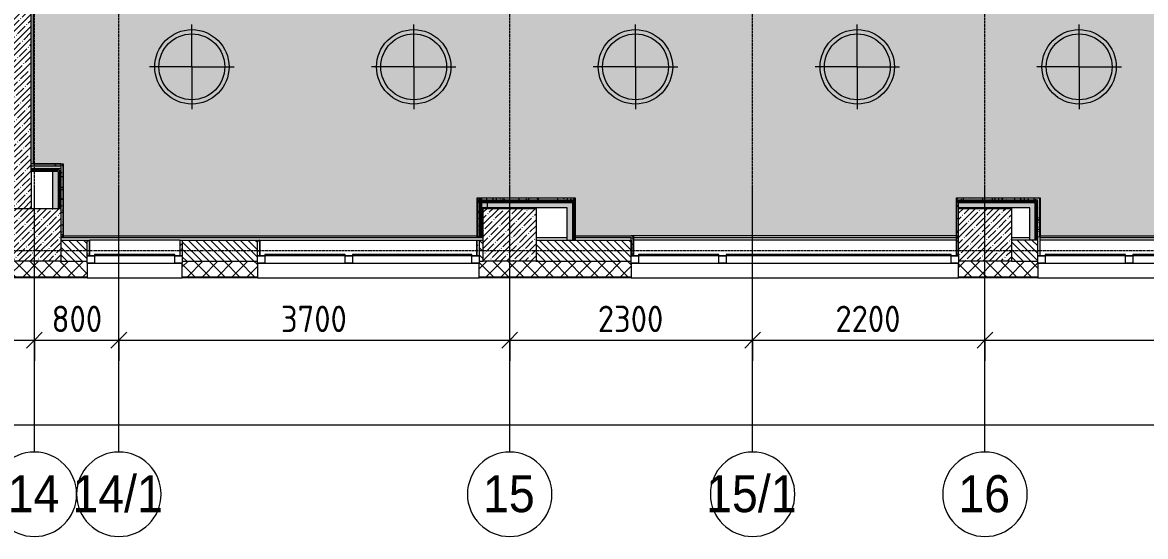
# Model space of a CAD drawing. Header units: millimetres. Extents: x 35928 to 232966, y -8553 to 29000.
# Drawn here: x 47547 to 58180, y -2706 to 2160 of the extents above; entities that cross this region are included whole.
import ezdxf

# ---------------------------------------------------------------- set-up
doc = ezdxf.new("R2010")
doc.units = ezdxf.units.MM
doc.linetypes.add('Осевая', pattern=[31.75, 6.35, -4.7625, 15.875, -4.7625])
for name, color, linetype, lineweight in [('A-ANNO-DIMS', 7, 'Continuous', 9), ('A-ANNO-DIMS-100', 7, 'Continuous', 9), ('A-ANNO-NOTE', 7, 'Continuous', 9), ('A-GLAZ', 7, 'Continuous', 9), ('A-GLAZ-1', 7, 'Continuous', 13), ('A-WALL', 7, 'Continuous', 9), ('I-WALL', 7, 'Continuous', 9), ('S-COLS', 7, 'Continuous', 9), ('Оси', 7, 'Continuous', 9), ('Оси-1', 7, 'Continuous', 20), ('Оси-2', 7, 'Осевая', 9)]:
    doc.layers.add(name, color=color, linetype=linetype, lineweight=lineweight)
for name, color, linetype, lineweight, true_color in [('A-CLNG-1', 7, 'Continuous', 9, 0xeaeaea), ('A-WALL-1', 7, 'Continuous', 9, 0x3c3c3c), ('A-WALL-2', 7, 'Continuous', 9, 0x535353), ('A-WALL-FNSH-1', 7, 'Continuous', 9, 0x3c3c3c), ('I-WALL-1', 7, 'Continuous', 9, 0x535353), ('S-COLS-1', 9, 'Continuous', 9, 0x808080), ('S-COLS-2', 7, 'Continuous', 9, 0x3c3c3c)]:
    doc.layers.add(name, color=color, linetype=linetype, lineweight=lineweight, true_color=true_color)
doc.layers.add('A-CLNG-PATT-1', color=7, linetype='Continuous', lineweight=9, transparency=1)
doc.styles.add('Arial', font='arial.ttf', dxfattribs={"width": 0.9, "height": 350})
doc.styles.add('ISOCPEUR', font='isocpeur.ttf', dxfattribs={"width": 0.9, "height": 250})
doc.dimstyles.new('ISO-2_5_0_9К_БОЛЬШОЙ', dxfattribs={"dimscale": 304.8, "dimtxt": 248.995294, "dimasz": 0.492126, "dimexe": 0.393701, "dimexo": 0.984252, "dimgap": 0, "dimtad": 1, "dimdec": 0, "dimrnd": 10, "dimzin": 0, "dimdsep": 46, "dimtxsty": 'ISOCPEUR', "dimblk1": 'OBLIQUE', "dimblk2": 'OBLIQUE', "dimsah": 1, "dimcen": 0.09, "dimdle": 0.393701, "dimazin": 0, "dimtfac": 1, "dimtdec": 4, "dimtix": 1, "dimtmove": 0, "dimatfit": 3, "dimfxl": 1, "dimtvp": 1, "dimtolj": 1, "dimtzin": 0, "dimarcsym": 2})
pattern_1 = [(0, (0, 0), (121.92, 30.48), [10.058, -81.382, 10.058, -81.382, -487.68]), (0, (0, 0), (121.92, 30.48), [-182.88, 10.058, -172.822, 10.058, -81.382, -213.36]), (0, (0, 0), (121.92, 30.48), [-457.2, 10.058, -50.902, 10.058, -142.342]), (120, (45.72, 15.24), (-87.356454, 90.345817), [10.058, -81.382, 10.058, -81.382, -487.68]), (120, (45.72, 15.24), (-87.356454, 90.345817), [-182.88, 10.058, -172.822, 10.058, -81.382, -213.36]), (120, (45.72, 15.24), (-87.356454, 90.345817), [-457.2, 10.058, -50.902, 10.058, -142.342]), (240, (60.96, 76.2), (-34.563546, -120.825817), [10.058, -81.382, 10.058, -81.382, -487.68]), (240, (60.96, 76.2), (-34.563546, -120.825817), [-182.88, 10.058, -172.822, 10.058, -81.382, -213.36]), (240, (60.96, 76.2), (-34.563546, -120.825817), [-457.2, 10.058, -50.902, 10.058, -142.342])]
pattern_2 = [(45, (0, 0), (-106.066, 106.066), []), (135, (0, 0), (-106.066, -106.066), [])]

# ---------------------------------------------------------------- blocks, each defined once
blk = doc.blocks.new('BSC_Колонна _Прямоугольная - 500х500-V7-Сводный план потолков 1 этажа в осях 12-23')
at = {"layer": 'S-COLS-1'}
h = blk.add_hatch(dxfattribs=at)
h.set_pattern_fill('FP_9', color=256, style=0, pattern_type=2)
h.set_pattern_definition([(45, (-47660, -150), (-57.02463, 57.02463), []), (45, (-47602.975, -150), (-57.02463, 57.02463), [100.806, -20.161, 3.353, -16.808])])
h.paths.add_polyline_path([(-250, -250), (250, -250), (250, 250), (-250, 250), (-250, -198)])
at = {"layer": 'S-COLS-2'}
for p, q in [((-250, 250), (250, 250)), ((-250, -198), (-250, 250)), ((250, 250), (250, -250)), ((250, -250), (-250, -250))]:
    blk.add_line(p, q, dxfattribs=at)
blk = doc.blocks.new('BSC_Колонна _Прямоугольная - 500х500-V8-Сводный план потолков 1 этажа в осях 12-23')
at = {"layer": 'S-COLS-1'}
h = blk.add_hatch(dxfattribs=at)
h.set_pattern_fill('FP_10', color=256, style=0, pattern_type=2)
h.set_pattern_definition([(45, (-52160, -150), (-57.02463, 57.02463), []), (45, (-52102.975, -150), (-57.02463, 57.02463), [100.806, -20.161, 3.353, -16.808])])
h.paths.add_polyline_path([(-35, -250), (250, -250), (250, 250), (-250, 250), (-250, -250)])
at = {"layer": 'S-COLS-2'}
for p, q in [((-250, 250), (250, 250)), ((-250, -250), (-250, 250)), ((250, 250), (250, -250)), ((250, -250), (-250, -250))]:
    blk.add_line(p, q, dxfattribs=at)
blk = doc.blocks.new('120_Окно_СКБ_1Ст - 120_Окно_СКБ_1Ст 900х2500_h_-20664874-Сводный план потолков 1 этажа в осях 12-23')
at = {"layer": 'A-GLAZ'}
for p, q in [((450, -57), (-450, -57)), ((-450, -127), (450, -127))]:
    blk.add_line(p, q, dxfattribs=at)
at = {"layer": 'A-GLAZ-1'}
for p, q in [((-450, -127), (-450, -57)), ((-450, -57), (-380, -57)), ((-380, -57), (-380, -127)), ((380, -127), (380, -57)), ((380, -57), (450, -57)), ((450, -57), (450, -127)), ((-380, -127), (-450, -127)), ((-380, -127), (-380, -137)), ((-380, -137), (380, -137)), ((-330, -137), (-330, -127)), ((330, -137), (330, -127)), ((450, -127), (380, -127)), ((380, -137), (380, -127))]:
    blk.add_line(p, q, dxfattribs=at)
blk = doc.blocks.new('120_Окно_СКБ_2Ст - 120_Окно_СКБ_2Ст 2100х2500 _мал створка справа_-22445857-Сводный план потолков 1 этажа в осях 12-23')
at = {"layer": 'A-GLAZ'}
for p, q in [((1050, -57), (-1050, -57)), ((-1050, -127), (1050, -127))]:
    blk.add_line(p, q, dxfattribs=at)
at = {"layer": 'A-GLAZ-1'}
for p, q in [((-1050, -127), (-1050, -57)), ((-1050, -57), (-980, -57)), ((-980, -57), (-980, -127)), ((150, -127), (150, -57)), ((150, -57), (220, -57)), ((220, -57), (220, -127)), ((980, -127), (980, -57)), ((980, -57), (1050, -57)), ((1050, -57), (1050, -127)), ((-980, -127), (-1050, -127)), ((-980, -127), (-980, -137)), ((-980, -137), (150, -137)), ((-930, -137), (-930, -127)), ((100, -137), (100, -127)), ((220, -127), (150, -127)), ((150, -137), (150, -127)), ((220, -127), (220, -137)), ((220, -137), (980, -137)), ((270, -137), (270, -127)), ((930, -137), (930, -127)), ((1050, -127), (980, -127)), ((980, -137), (980, -127))]:
    blk.add_line(p, q, dxfattribs=at)
blk = doc.blocks.new('120_Окно_СКБ_2Ст - 120_Окно_СКБ_2Ст 3100х2500 _мал_створка слева_-22446080-Сводный план потолков 1 этажа в осях 12-23')
at = {"layer": 'A-GLAZ'}
for p, q in [((1550, -57), (-1550, -57)), ((-1550, -127), (1550, -127))]:
    blk.add_line(p, q, dxfattribs=at)
at = {"layer": 'A-GLAZ-1'}
for p, q in [((-1550, -127), (-1550, -57)), ((-1550, -57), (-1480, -57)), ((-1480, -57), (-1480, -127)), ((650, -127), (650, -57)), ((650, -57), (720, -57)), ((720, -57), (720, -127)), ((1480, -127), (1480, -57)), ((1480, -57), (1550, -57)), ((1550, -57), (1550, -127)), ((-1480, -127), (-1550, -127)), ((-1480, -127), (-1480, -137)), ((-1480, -137), (650, -137)), ((-1430, -137), (-1430, -127)), ((600, -137), (600, -127)), ((720, -127), (650, -127)), ((650, -137), (650, -127)), ((720, -127), (720, -137)), ((720, -137), (1480, -137)), ((770, -137), (770, -127)), ((1430, -137), (1430, -127)), ((1550, -127), (1480, -127)), ((1480, -137), (1480, -127))]:
    blk.add_line(p, q, dxfattribs=at)
blk = doc.blocks.new('BSC_Колонна _Прямоугольная - 500х500-V16-Сводный план потолков 1 этажа в осях 12-23')
at = {"layer": 'S-COLS-1'}
h = blk.add_hatch(dxfattribs=at)
h.set_pattern_fill('FP_27', color=256, style=0, pattern_type=2)
h.set_pattern_definition([(45, (-56660, -150), (-57.02463, 57.02463), []), (45, (-56602.975, -150), (-57.02463, 57.02463), [100.806, -20.161, 3.353, -16.808])])
h.paths.add_polyline_path([(-250, -250), (250, -250), (250, 250), (-250, 250), (-250, -198)])
at = {"layer": 'S-COLS-2'}
for p, q in [((-250, 250), (250, 250)), ((-250, -198), (-250, 250)), ((250, 250), (250, -250)), ((250, -250), (-250, -250))]:
    blk.add_line(p, q, dxfattribs=at)
blk = doc.blocks.new('Ось сетки - D8-29747960-Сводный план потолков 1 этажа в осях 12-23')
at = {"layer": 'Оси-1'}
for start, end in [(360, 180), (180, 360)]:
    blk.add_arc((0, 0), 4, start, end, dxfattribs=at)
blk = doc.blocks.new('DIMBLOCK4-Сводный план потолков 1 этажа в осях 12-23')
at = {"layer": 'A-ANNO-DIMS-100'}
for p, q in [((43160, -1042), (43160, -728)), ((47660, -1042), (47660, -728)), ((43160, -848), (47660, -848)), ((43160, -848), (43160, -1042)), ((47660, -848), (47660, -1042))]:
    blk.add_line(p, q, dxfattribs=at)
at = {"layer": 'A-ANNO-DIMS-100', "lineweight": 20}
for p, q in [((43160, -848), (43085, -923)), ((43160, -848), (43235, -773)), ((47660, -848), (47585, -923)), ((47660, -848), (47735, -773))]:
    blk.add_line(p, q, dxfattribs=at)
at = {"layer": 'A-ANNO-DIMS-100', "color": 0, "insert": (45082, -521), "char_height": 250, "width": 787.21, "attachment_point": 1, "line_spacing_factor": 1.149209, "style": 'ISOCPEUR'}
blk.add_mtext('4500', dxfattribs=at)
blk = doc.blocks.new('_Oblique')
at = {"color": 0, "linetype": 'ByBlock', "lineweight": -2}
blk.add_line((-0.5, -0.5), (0.5, 0.5), dxfattribs=at)
blk = doc.blocks.new('DIMBLOCK5-Сводный план потолков 1 этажа в осях 12-23')
at = {"layer": 'A-ANNO-DIMS-100'}
for p, q in [((47660, -1042), (47660, -728)), ((48460, -1042), (48460, -728)), ((47660, -848), (48460, -848)), ((47660, -848), (47660, -1042)), ((48460, -848), (48460, -1042))]:
    blk.add_line(p, q, dxfattribs=at)
at = {"layer": 'A-ANNO-DIMS-100', "lineweight": 20}
for p, q in [((47660, -848), (47585, -923)), ((47660, -848), (47735, -773)), ((48460, -848), (48385, -923)), ((48460, -848), (48535, -773))]:
    blk.add_line(p, q, dxfattribs=at)
at = {"layer": 'A-ANNO-DIMS-100', "color": 0, "insert": (47823, -521), "char_height": 250, "width": 568.86, "attachment_point": 1, "line_spacing_factor": 1.149209, "style": 'ISOCPEUR'}
blk.add_mtext('800', dxfattribs=at)
blk = doc.blocks.new('DIMBLOCK6-Сводный план потолков 1 этажа в осях 12-23')
at = {"layer": 'A-ANNO-DIMS-100'}
for p, q in [((48460, -1042), (48460, -728)), ((52160, -1042), (52160, -728)), ((48460, -848), (52160, -848)), ((48460, -848), (48460, -1042)), ((52160, -848), (52160, -1042))]:
    blk.add_line(p, q, dxfattribs=at)
at = {"layer": 'A-ANNO-DIMS-100', "lineweight": 20}
for p, q in [((48460, -848), (48385, -923)), ((48460, -848), (48535, -773)), ((52160, -848), (52085, -923)), ((52160, -848), (52235, -773))]:
    blk.add_line(p, q, dxfattribs=at)
at = {"layer": 'A-ANNO-DIMS-100', "color": 0, "insert": (49994, -521), "char_height": 250, "width": 758.48, "attachment_point": 1, "line_spacing_factor": 1.149209, "style": 'ISOCPEUR'}
blk.add_mtext('3700', dxfattribs=at)
blk = doc.blocks.new('DIMBLOCK7-Сводный план потолков 1 этажа в осях 12-23')
at = {"layer": 'A-ANNO-DIMS-100'}
for p, q in [((52160, -1042), (52160, -728)), ((54460, -1042), (54460, -728)), ((52160, -848), (54460, -848)), ((52160, -848), (52160, -1042)), ((54460, -848), (54460, -1042))]:
    blk.add_line(p, q, dxfattribs=at)
at = {"layer": 'A-ANNO-DIMS-100', "lineweight": 20}
for p, q in [((52160, -848), (52085, -923)), ((52160, -848), (52235, -773)), ((54460, -848), (54385, -923)), ((54460, -848), (54535, -773))]:
    blk.add_line(p, q, dxfattribs=at)
at = {"layer": 'A-ANNO-DIMS-100', "color": 0, "insert": (52994, -521), "char_height": 250, "width": 758.48, "attachment_point": 1, "line_spacing_factor": 1.149209, "style": 'ISOCPEUR'}
blk.add_mtext('2300', dxfattribs=at)
blk = doc.blocks.new('DIMBLOCK8-Сводный план потолков 1 этажа в осях 12-23')
at = {"layer": 'A-ANNO-DIMS-100'}
for p, q in [((54460, -1042), (54460, -728)), ((56660, -1042), (56660, -728)), ((54460, -848), (56660, -848)), ((54460, -848), (54460, -1042)), ((56660, -848), (56660, -1042))]:
    blk.add_line(p, q, dxfattribs=at)
at = {"layer": 'A-ANNO-DIMS-100', "lineweight": 20}
for p, q in [((54460, -848), (54385, -923)), ((54460, -848), (54535, -773)), ((56660, -848), (56585, -923)), ((56660, -848), (56735, -773))]:
    blk.add_line(p, q, dxfattribs=at)
at = {"layer": 'A-ANNO-DIMS-100', "color": 0, "insert": (55244, -521), "char_height": 250, "width": 758.48, "attachment_point": 1, "line_spacing_factor": 1.149209, "style": 'ISOCPEUR'}
blk.add_mtext('2200', dxfattribs=at)
blk = doc.blocks.new('DIMBLOCK9-Сводный план потолков 1 этажа в осях 12-23')
at = {"layer": 'A-ANNO-DIMS-100'}
for p, q in [((56660, -1042), (56660, -728)), ((60460, -1042), (60460, -728)), ((56660, -848), (60460, -848)), ((56660, -848), (56660, -1042)), ((60460, -848), (60460, -1042))]:
    blk.add_line(p, q, dxfattribs=at)
at = {"layer": 'A-ANNO-DIMS-100', "lineweight": 20}
for p, q in [((56660, -848), (56585, -923)), ((56660, -848), (56735, -773)), ((60460, -848), (60385, -923)), ((60460, -848), (60535, -773))]:
    blk.add_line(p, q, dxfattribs=at)
at = {"layer": 'A-ANNO-DIMS-100', "color": 0, "insert": (58244, -521), "char_height": 250, "width": 758.48, "attachment_point": 1, "line_spacing_factor": 1.149209, "style": 'ISOCPEUR'}
blk.add_mtext('3800', dxfattribs=at)
blk = doc.blocks.new('DIMBLOCK31-Сводный план потолков 1 этажа в осях 12-23')
at = {"layer": 'A-ANNO-DIMS-100'}
for p, q in [((38310, -1842), (38310, -1528)), ((84560, -1842), (84560, -1528)), ((38190, -1648), (84680, -1648)), ((38310, -1648), (38310, -1842)), ((84560, -1648), (84560, -1842))]:
    blk.add_line(p, q, dxfattribs=at)
at = {"layer": 'A-ANNO-DIMS-100', "lineweight": 20}
for p, q in [((38310, -1648), (38385, -1573)), ((84560, -1648), (84635, -1573)), ((38310, -1648), (38235, -1723)), ((84560, -1648), (84485, -1723))]:
    blk.add_line(p, q, dxfattribs=at)
at = {"layer": 'A-ANNO-DIMS-100', "color": 0, "insert": (61028, -1321), "char_height": 250, "width": 976.83, "attachment_point": 1, "line_spacing_factor": 1.149209, "style": 'ISOCPEUR'}
blk.add_mtext('46250', dxfattribs=at)

msp = doc.modelspace()

# ---------------------------------------------------------------- hatches: boundary and pattern name
at = {"layer": 'A-CLNG-PATT-1'}
msp.add_hatch(color=256, dxfattribs=at).paths.add_polyline_path([(61630, 140), (65390, 141), (65389, 7660), (63411, 7659), (63411, 7652), (62218, 7652), (62218, 7050), (60890, 7050), (60889, 7680), (56930, 7679), (56930, 7050), (55302, 7050), (55302, 7652), (53718, 7652), (53718, 7050), (51890, 7050), (51889, 7680), (47930, 7679), (47930, 7380), (47650, 7379), (47651, 825), (47910, 825), (47910, 820), (47930, 820), (47931, 140), (51851.5, 140), (51851.5, 500), (52780, 500), (52781, 140), (56390, 141), (56390, 500), (57180, 500), (57181, 140), (60890, 141), (60890, 500), (61630, 500), (61630, 141)])
h = msp.add_hatch(color=256, dxfattribs=at)
h.paths.add_polyline_path([(64471.9, 141), (65389, 141), (65389, 7659), (63411, 7659), (63411, 7652), (62218, 7652), (62218, 7050), (60889, 7049), (60889, 7679), (56931, 7679), (56931, 7049), (55302, 7050), (55302, 7652), (53718, 7652), (53718, 7050), (51889, 7049), (51889, 7679), (47931, 7679), (47931, 7379), (47651, 7379), (47651, 825), (47910, 825), (47910, 821), (47931, 821), (47931, 141), (51850.5, 141), (51850.5, 501), (52781, 501), (52781, 141), (56389, 141), (56389, 501), (57181, 501), (57181, 141), (60889, 141), (60889, 501), (61631, 501), (61631, 141), (63019.4, 141)])
h.paths.add_polyline_path([(58661.8, 7050), (58200, 7050), (58200, 7070), (58250, 7070), (58250, 7150), (59950, 7150), (59950, 7070), (60000, 7070), (60000, 7050)])
at = {"layer": 'A-WALL'}
h = msp.add_hatch(dxfattribs=at)
h.set_pattern_fill('FP_21', color=256, style=0, pattern_type=2)
h.set_pattern_definition([(135, (0, 0), (-35.35534, -35.35534), [])])
h.paths.add_polyline_path([(65410, -100), (65410, 100), (65160, 100), (65160, -100), (65198.2, -100)])
h.paths.add_polyline_path([(64260, -100), (64260, 100), (63710, 100), (63710, -100)])
h.paths.add_polyline_path([(61610, -100), (61610, 100), (61410, 100), (61410, -100), (61566.9, -100)])
h.paths.add_polyline_path([(59260, -100), (60010, -100), (60010, 100), (59260, 100), (59260, -48)])
h.paths.add_polyline_path([(57160, -100), (57160, 100), (56910, 100), (56910, -100)])
h.paths.add_polyline_path([(53310, -100), (53310, 100), (52410, 100), (52410, -100), (52851.7, -100)])
h.paths.add_polyline_path([(51871.5, -100), (51910, -100), (51910, 100), (51871.5, 100), (51871.5, -48)])
h.paths.add_polyline_path([(48160, -100), (48160, 100), (47910, 100), (47910, -100)])
h.paths.add_polyline_path([(49060, -100), (49771.5, -100), (49771.5, 100), (49060, 100), (49060, -48)])
h = msp.add_hatch(dxfattribs=at)
h.set_pattern_fill('FP_17', color=256, style=0, pattern_type=2)
h.set_pattern_definition([(45, (0, 0), (-70.71068, 70.71068), []), (135, (0, 0), (-70.71068, -70.71068), [])])
h.paths.add_polyline_path([(75700, -250), (75700, -100), (73980, -100), (73980, -250), (74639.6, -250)])
h.paths.add_polyline_path([(71560, -250), (72280, -250), (72280, -100), (71560, -100), (71560, -216.4)])
h.paths.add_polyline_path([(70660, -250), (70660, -100), (67060, -100), (67060, -250), (70282, -250)])
h.paths.add_polyline_path([(66160, -250), (66160, -100), (65160, -100), (65160, -250), (65924.5, -250)])
h.paths.add_polyline_path([(64260, -250), (64260, -100), (63710, -100), (63710, -250)])
h.paths.add_polyline_path([(61610, -250), (61610, -100), (60910, -100), (60910, -250), (61566.9, -250)])
h.paths.add_polyline_path([(60010, -250), (60010, -100), (59260, -100), (59260, -250)])
h.paths.add_polyline_path([(57160, -250), (57160, -100), (56410, -100), (56410, -250)])
h.paths.add_polyline_path([(52851.7, -250), (53310, -250), (53310, -100), (51871.5, -100), (51871.5, -250)])
h.paths.add_polyline_path([(49771.5, -250), (49771.5, -100), (49060, -100), (49060, -250)])
h.paths.add_polyline_path([(47410, -250), (48160, -250), (48160, -100), (47410, -100), (47410, -216.4)])
h.paths.add_polyline_path([(44136.6, -250), (44310, -250), (44310, -100), (42737.5, -100), (42737.5, -250)])
h.paths.add_polyline_path([(39940, -250), (40637.5, -250), (40637.5, -100), (39940, -100), (39940, -118)])
h.paths.add_polyline_path([(39040, -250), (39040, -100), (38667.7, -100), (38667.7, -250)])
at = {"layer": 'I-WALL'}
h = msp.add_hatch(dxfattribs=at)
h.set_pattern_fill('FP_1', color=256, style=0, pattern_type=2)
h.set_pattern_definition([(45, (0, 0), (-57.02463, 57.02463), []), (45, (57.025, 0), (-57.02463, 57.02463), [100.806, -20.161, 3.353, -16.808])])
h.paths.add_polyline_path([(47410, 400), (47630, 400), (47630, 7400), (47410, 7400), (47410, 712.2)])
h = msp.add_hatch(dxfattribs=at)
h.set_pattern_fill('FP_58', color=256, style=0, pattern_type=2)
h.set_pattern_definition(pattern_1)
h.paths.add_polyline_path([(47630, 800), (47650, 800), (47650, 7400), (47630, 7400), (47630, 825)])
for points in [[(47630, 775), (47910, 775), (47910, 825), (47630, 825), (47630, 800)], [(47885, 400), (47885, 750), (47835, 750), (47835, 400)], [(52705, 405), (52705, 455), (51871.5, 455), (51871.5, 405), (52125.5, 405)], [(51910, 120), (51910, 400), (51946.5, 400), (51946.5, 480), (51896.5, 480), (51896.5, 120)], [(52705, 100), (52755, 100), (52755, 455), (52705, 455), (52705, 247.9)], [(57085, 405), (57085, 455), (56410, 455), (56410, 405), (56483, 405)], [(57085, 100), (57135, 100), (57135, 455), (57085, 455), (57085, 405)]]:
    msp.add_hatch(color=256, dxfattribs=at).paths.add_polyline_path(points)
h = msp.add_hatch(dxfattribs=at)
h.set_pattern_fill('FP_66', color=256, style=0, pattern_type=2)
h.set_pattern_definition(pattern_2)
h.paths.add_polyline_path([(47910, 762.5), (47910, 775), (47630, 775), (47630, 762.5), (47897.5, 762.5)])
h = msp.add_hatch(dxfattribs=at)
h.set_pattern_fill('FP_66', color=256, style=0, pattern_type=2)
h.set_pattern_definition(pattern_2)
h.paths.add_polyline_path([(47897.5, 750), (47897.5, 762.5), (47630, 762.5), (47630, 750), (47885, 750)])
h = msp.add_hatch(dxfattribs=at)
h.set_pattern_fill('FP_58', color=256, style=0, pattern_type=2)
h.set_pattern_definition(pattern_1)
h.paths.add_polyline_path([(47930, 800), (47930, 820), (47650, 820), (47650, 800), (47910, 800)])
h = msp.add_hatch(dxfattribs=at)
h.set_pattern_fill('FP_66', color=256, style=0, pattern_type=2)
h.set_pattern_definition(pattern_2)
h.paths.add_polyline_path([(47897.5, 400), (47897.5, 750), (47885, 750), (47885, 400)])
h = msp.add_hatch(dxfattribs=at)
h.set_pattern_fill('FP_66', color=256, style=0, pattern_type=2)
h.set_pattern_definition(pattern_2)
h.paths.add_polyline_path([(47897.5, 400), (47910, 400), (47910, 762.5), (47897.5, 762.5), (47897.5, 712.2)])
h = msp.add_hatch(dxfattribs=at)
h.set_pattern_fill('FP_58', color=256, style=0, pattern_type=2)
h.set_pattern_definition(pattern_1)
h.paths.add_polyline_path([(47910, 130), (47930, 130), (47930, 800), (47910, 800), (47910, 400)])
h = msp.add_hatch(dxfattribs=at)
h.set_pattern_fill('FP_58', color=256, style=0, pattern_type=2)
h.set_pattern_definition(pattern_1)
h.paths.add_polyline_path([(51871.5, 130), (51871.5, 455), (51851.5, 455), (51851.5, 130)])
h.paths.add_polyline_path([(51851.5, 480), (51871.5, 480), (51871.5, 500), (51851.5, 500)])
h = msp.add_hatch(dxfattribs=at)
h.set_pattern_fill('FP_66', color=256, style=0, pattern_type=2)
h.set_pattern_definition(pattern_2)
h.paths.add_polyline_path([(51851.5, 467.5), (52767.5, 467.5), (52767.5, 480), (51851.5, 480)])
h = msp.add_hatch(dxfattribs=at)
h.set_pattern_fill('FP_66', color=256, style=0, pattern_type=2)
h.set_pattern_definition(pattern_2)
h.paths.add_polyline_path([(52125.5, 455), (52755, 455), (52755, 467.5), (51851.5, 467.5), (51851.5, 455), (51871.5, 455)])
h = msp.add_hatch(dxfattribs=at)
h.set_pattern_fill('FP_66', color=256, style=0, pattern_type=2)
h.set_pattern_definition(pattern_2)
h.paths.add_polyline_path([(51884, 120), (51884, 500), (51871.5, 500), (51871.5, 120)])
h = msp.add_hatch(dxfattribs=at)
h.set_pattern_fill('FP_66', color=256, style=0, pattern_type=2)
h.set_pattern_definition(pattern_2)
h.paths.add_polyline_path([(51896.5, 120), (51896.5, 500), (51884, 500), (51884, 120)])
h = msp.add_hatch(dxfattribs=at)
h.set_pattern_fill('FP_58', color=256, style=0, pattern_type=2)
h.set_pattern_definition(pattern_1)
h.paths.add_polyline_path([(52780, 480), (52780, 500), (51896.5, 500), (51896.5, 480), (52760, 480)])
h = msp.add_hatch(dxfattribs=at)
h.set_pattern_fill('FP_66', color=256, style=0, pattern_type=2)
h.set_pattern_definition(pattern_2)
h.paths.add_polyline_path([(52755, 100), (52767.5, 100), (52767.5, 467.5), (52755, 467.5), (52755, 247.9)])
h = msp.add_hatch(dxfattribs=at)
h.set_pattern_fill('FP_58', color=256, style=0, pattern_type=2)
h.set_pattern_definition(pattern_1)
h.paths.add_polyline_path([(52760, 120), (52780, 120), (52780, 480), (52760, 480), (52760, 247.9)])
h = msp.add_hatch(dxfattribs=at)
h.set_pattern_fill('FP_66', color=256, style=0, pattern_type=2)
h.set_pattern_definition(pattern_2)
h.paths.add_polyline_path([(52767.5, 100), (52780, 100), (52780, 480), (52767.5, 480), (52767.5, 247.9)])
h = msp.add_hatch(dxfattribs=at)
h.set_pattern_fill('FP_58', color=256, style=0, pattern_type=2)
h.set_pattern_definition(pattern_1)
h.paths.add_polyline_path([(56410, 140), (56410, 455), (56390, 455), (56390, 140)])
h.paths.add_polyline_path([(56390, 480), (56410, 480), (56410, 500), (56390, 500)])
h = msp.add_hatch(dxfattribs=at)
h.set_pattern_fill('FP_66', color=256, style=0, pattern_type=2)
h.set_pattern_definition(pattern_2)
h.paths.add_polyline_path([(56483, 467.5), (57147.5, 467.5), (57147.5, 480), (56390, 480), (56390, 467.5), (56410, 467.5)])
h = msp.add_hatch(dxfattribs=at)
h.set_pattern_fill('FP_66', color=256, style=0, pattern_type=2)
h.set_pattern_definition(pattern_2)
h.paths.add_polyline_path([(56483, 455), (57135, 455), (57135, 467.5), (56390, 467.5), (56390, 455), (56410, 455)])
h = msp.add_hatch(dxfattribs=at)
h.set_pattern_fill('FP_58', color=256, style=0, pattern_type=2)
h.set_pattern_definition(pattern_1)
h.paths.add_polyline_path([(57085, 480), (57180, 480), (57180, 500), (56410, 500), (56410, 480), (56483, 480)])
h = msp.add_hatch(dxfattribs=at)
h.set_pattern_fill('FP_66', color=256, style=0, pattern_type=2)
h.set_pattern_definition(pattern_2)
h.paths.add_polyline_path([(57135, 100), (57147.5, 100), (57147.5, 467.5), (57135, 467.5), (57135, 455)])
h = msp.add_hatch(dxfattribs=at)
h.set_pattern_fill('FP_66', color=256, style=0, pattern_type=2)
h.set_pattern_definition(pattern_2)
h.paths.add_polyline_path([(57147.5, 100), (57160, 100), (57160, 480), (57147.5, 480), (57147.5, 467.5)])
h = msp.add_hatch(dxfattribs=at)
h.set_pattern_fill('FP_58', color=256, style=0, pattern_type=2)
h.set_pattern_definition(pattern_1)
h.paths.add_polyline_path([(57180, -48), (57180, 480), (57160, 480), (57160, -48)])
h = msp.add_hatch(dxfattribs=at)
h.set_pattern_fill('FP_58', color=256, style=0, pattern_type=2)
h.set_pattern_definition(pattern_1)
h.paths.add_polyline_path([(52780, 120), (53310, 120), (53310, 140), (52780, 140)])
h.paths.add_polyline_path([(56390, 120), (56410, 120), (56410, 140), (56389, 140), (56389, 120)])
h = msp.add_hatch(dxfattribs=at)
h.set_pattern_fill('FP_58', color=256, style=0, pattern_type=2)
h.set_pattern_definition(pattern_1)
h.paths.add_polyline_path([(53330, -48), (53330, 140), (53310, 140), (53310, -48), (53328.7, -48)])
h = msp.add_hatch(dxfattribs=at)
h.set_pattern_fill('FP_58', color=256, style=0, pattern_type=2)
h.set_pattern_definition(pattern_1)
h.paths.add_polyline_path([(56390, -48), (56410, -48), (56410, 140), (56390, 140)])
h = msp.add_hatch(dxfattribs=at)
h.set_pattern_fill('FP_58', color=256, style=0, pattern_type=2)
h.set_pattern_definition(pattern_1)
h.paths.add_polyline_path([(48180, -48), (48180, 100), (48160, 100), (48160, -48)])
h = msp.add_hatch(dxfattribs=at)
h.set_pattern_fill('FP_58', color=256, style=0, pattern_type=2)
h.set_pattern_definition(pattern_1)
h.paths.add_polyline_path([(49060, -48), (49060, 100), (49040, 100), (49040, -48)])
h = msp.add_hatch(dxfattribs=at)
h.set_pattern_fill('FP_58', color=256, style=0, pattern_type=2)
h.set_pattern_definition(pattern_1)
h.paths.add_polyline_path([(49791.5, -48), (49791.5, 100), (49771.5, 100), (49771.5, -48)])
h = msp.add_hatch(dxfattribs=at)
h.set_pattern_fill('FP_58', color=256, style=0, pattern_type=2)
h.set_pattern_definition(pattern_1)
h.paths.add_polyline_path([(51871.5, -48), (51871.5, 100), (51851.5, 100), (51851.5, -48)])

# ---------------------------------------------------------------- linework, layer by layer
at = {"layer": 'A-ANNO-NOTE'}
for p, q in [((49151, 1740), (49151, 2140)), ((51251, 1740), (51251, 2140)), ((53351, 1740), (53351, 2140)), ((55451, 1740), (55451, 2140)), ((57551, 1740), (57551, 2140)), ((49151, 1740), (48751, 1740)), ((49151, 1740), (49151, 1340)), ((49151, 1740), (49551, 1740)), ((51251, 1740), (50851, 1740)), ((51251, 1740), (51251, 1340)), ((51251, 1740), (51651, 1740)), ((53351, 1740), (52951, 1740)), ((53351, 1740), (53351, 1340)), ((53351, 1740), (53751, 1740)), ((55451, 1740), (55051, 1740)), ((55451, 1740), (55451, 1340)), ((55451, 1740), (55851, 1740)), ((57551, 1740), (57151, 1740)), ((57551, 1740), (57551, 1340)), ((57551, 1740), (57951, 1740))]:
    msp.add_line(p, q, dxfattribs=at)
for centre, radius in [((49151, 1740), 352), ((49151, 1740), 311.5), ((51251, 1740), 352), ((51251, 1740), 311.5), ((53351, 1740), 352), ((53351, 1740), 311.5), ((55451, 1740), 352), ((55451, 1740), 311.5), ((57551, 1740), 352), ((57551, 1740), 311.5)]:
    msp.add_circle(centre, radius, dxfattribs=at)
at = {"layer": 'A-CLNG-1'}
for p, q in [((47651, 825), (47651, 7379)), ((47910, 821), (47931, 821)), ((47930, 820), (47930, 140)), ((47931, 821), (47931, 141)), ((51850.5, 141), (51850.5, 501)), ((51851.5, 500), (51871.5, 500)), ((47930, 140), (51851.5, 140)), ((47931, 141), (51850.5, 141)), ((52781, 141), (53310, 141)), ((56389, 140), (53331, 140)), ((53331, 140), (53331, -48)), ((56389, -48), (56389, 120)), ((56390, 140), (56390, 141)), ((57180, 140), (60010, 140)), ((57181, 141), (60010, 141)), ((48180.6, 100), (48180.6, -48)), ((49039.5, 100), (48181.5, 100)), ((48181.5, 100), (48181.5, -48)), ((49038.6, -48), (49038.6, 100)), ((49039.5, -48), (49039.5, 100)), ((49792.9, 100), (49792.9, -48)), ((49792.9, 100), (51851.2, 100)), ((51849.7, -48), (51849.7, 100)), ((51851.2, -48), (51851.2, 100))]:
    msp.add_line(p, q, dxfattribs=at)
at = {"layer": 'A-WALL'}
for p, q in [((47650, 820), (47650, 7380)), ((47910, 775), (47630, 775)), ((47897.5, 762.5), (47630, 762.5)), ((47930, 820), (47650, 820)), ((47885, 750), (47885, 400)), ((47897.5, 762.5), (47897.5, 400)), ((51851.5, 467.5), (52767.5, 467.5)), ((51851.5, 455), (52755, 455)), ((51871.5, 480), (51871.5, 500)), ((51884, 120), (51884, 500)), ((51896.5, 120), (51896.5, 500)), ((52755, 455), (52755, 100)), ((52767.5, 467.5), (52767.5, 100)), ((56390, 467.5), (57147.5, 467.5)), ((56390, 455), (57135, 455)), ((56410, 400), (56410, 455)), ((57135, 100), (57135, 455)), ((57147.5, 100), (57147.5, 467.5)), ((47910, -100), (48160, -100)), ((49060, -100), (49771.5, -100)), ((51871.5, -100), (51910, -100)), ((52410, -100), (53310, -100)), ((56910, -100), (57160, -100)), ((48160, -250), (47410, -250)), ((48160, -253), (47410, -253)), ((49771.5, -250), (49060, -250)), ((49771.5, -253), (49060, -253)), ((53310, -250), (51871.5, -250)), ((53310, -253), (51871.5, -253)), ((57160, -250), (56410, -250)), ((57160, -253), (56410, -253))]:
    msp.add_line(p, q, dxfattribs=at)
at = {"layer": 'A-WALL-1'}
for p, q in [((47630, 750), (47630, 7400)), ((47630, 825), (47910, 825)), ((47910, 800), (47630, 800)), ((47630, 750), (47630, 400)), ((47885, 750), (47630, 750)), ((47835, 400), (47835, 750)), ((47910, 825), (47910, 400)), ((51851.5, 480), (52780, 480)), ((51871.5, 500), (52780, 500)), ((51871.5, 120), (51871.5, 480)), ((51946.5, 480), (51946.5, 400)), ((52760, 120), (52760, 480)), ((52780, 480), (52780, 100)), ((56390, 500), (57180, 500)), ((56390, 480), (57160, 480)), ((57160, -48), (57160, 480)), ((52705, 405), (51871.5, 405)), ((52705, 100), (52705, 405)), ((57085, 405), (56410, 405)), ((57085, 100), (57085, 405)), ((47930, 130), (47910, 130)), ((47930, 140), (47930, 130)), ((51851.5, 130), (51851.5, 140.5)), ((51871.5, 130), (51851.5, 130)), ((51910, 120), (51871.5, 120)), ((53310, 120), (52760, 120)), ((52780, 140), (53310, 140)), ((53310, 140), (53330, 140)), ((53310, -48), (53310, 120)), ((53330, 140), (53330, -48)), ((56389, 140), (56410, 140)), ((56389, 120), (56389, 140)), ((56410, 120), (56389, 120)), ((56390, 120), (56390, 140)), ((57180, 141), (57180, -48)), ((47910, 100), (48160, 100)), ((48160, -48), (48160, 100)), ((48160, 100), (48180, 100)), ((48180, 100), (48180, -48)), ((49040, -48), (49040, 100)), ((49040, 100), (49060, 100)), ((49060, 100), (49771.5, 100)), ((49060, 100), (49060, -48)), ((49771.5, -48), (49771.5, 100)), ((49771.5, 100), (49791.5, 100)), ((49791.5, 100), (49791.5, -48)), ((51851.5, -48), (51851.5, 100)), ((51851.5, 100), (51871.5, 100)), ((51871.5, 100), (51910, 100)), ((51871.5, 100), (51871.5, -48)), ((52410, 100), (53310, 100)), ((53310, 100), (53310, -48)), ((57160, 100), (56910, 100)), ((48160, -118), (48160, -250)), ((49060, -250), (49060, -118)), ((49771.5, -118), (49771.5, -250)), ((51871.5, -250), (51871.5, -118)), ((53310, -118), (53310, -250)), ((56410, -250), (56410, -118)), ((57160, -118), (57160, -250))]:
    msp.add_line(p, q, dxfattribs=at)
at = {"layer": 'A-WALL-2'}
for p, q in [((49792.9, 100), (49791.5, 100)), ((56389, 100), (53331, 100)), ((59240, 100), (57180, 100)), ((48160, -258), (49060, -258)), ((49771.5, -258), (51871.5, -258)), ((53310, -258), (56410, -258)), ((57160, -258), (59260, -258))]:
    msp.add_line(p, q, dxfattribs=at)
at = {"layer": 'A-WALL-FNSH-1'}
for p, q in [((47651, 825), (47651, 821)), ((47651, 821), (47910, 821)), ((51850.5, 501), (52781, 501)), ((51851.5, 500), (51851.5, 140.5)), ((52780, 480), (52780, 500)), ((52781, 501), (52781, 141)), ((56389, 141), (56389, 501)), ((56389, 501), (57181, 501)), ((56390, 500), (56390, 141)), ((57180, 141), (57180, 500)), ((57181, 501), (57181, 141)), ((47931, 130), (47930, 130)), ((47931, 141), (47931, 130)), ((51850.5, 140.5), (51850.5, 141)), ((51851.5, 140.5), (51850.5, 140.5)), ((53310, 141), (53310, 140)), ((53330, -48), (53330, 140)), ((53330, 140), (53331, 140)), ((53331, 140), (53331, -48)), ((56390, 141), (56389, 141)), ((56390, 120), (56390, -48)), ((57181, 141), (57180, 141)), ((48180, 100), (48181, 100)), ((48181, 100), (48181, -48)), ((49039, -48), (49039, 100)), ((49039, 100), (49040, 100)), ((49791.5, 100), (49792.5, 100)), ((49792.5, 100), (49792.5, -48)), ((51850.5, -48), (51850.5, 100)), ((51850.5, 100), (51851.5, 100)), ((48160, -258), (47410, -258)), ((48160, -250), (48160, -258)), ((49060, -258), (49060, -250)), ((49771.5, -258), (49060, -258)), ((49771.5, -250), (49771.5, -258)), ((51871.5, -258), (51871.5, -250)), ((53310, -258), (51871.5, -258)), ((53310, -250), (53310, -258)), ((56410, -258), (56410, -250)), ((57160, -258), (56410, -258)), ((57160, -250), (57160, -258))]:
    msp.add_line(p, q, dxfattribs=at)
at = {"layer": 'I-WALL-1'}
for p, q in [((51871.5, 120), (47910, 120)), ((52705, 120), (52410, 120)), ((56389, 141), (53310, 141)), ((56389, 140), (53331, 140)), ((56389, 120), (53331, 120)), ((57085, 120), (56910, 120)), ((59240, 120), (57180, 120)), ((57181, 141), (57181, 140))]:
    msp.add_line(p, q, dxfattribs=at)
at = {"layer": 'Оси'}
for p, q in [((47660, -1906.3), (47660, 593.7)), ((48460, -1906.3), (48460, 593.7)), ((52160, -1906.3), (52160, 593.7)), ((54460, -1906.3), (54460, 593.7)), ((56660, -1906.3), (56660, 593.7))]:
    msp.add_line(p, q, dxfattribs=at)
at = {"layer": 'Оси-2'}
for p, q in [((47660, 593.7), (47660, 24898.1)), ((48460, 593.7), (48460, 24898.1)), ((52160, 593.7), (52160, 24898.1)), ((54460, 593.7), (54460, 24898.1)), ((56660, 593.7), (56660, 24898.1)), ((39228, 0), (82300, 0))]:
    msp.add_line(p, q, dxfattribs=at)

# ---------------------------------------------------------------- block references
at = {"layer": 'A-GLAZ', "rotation": 180}
for name, p in [('120_Окно_СКБ_1Ст - 120_Окно_СКБ_1Ст 900х2500_h_-20664874-Сводный план потолков 1 этажа в осях 12-23', (48610, -175)), ('120_Окно_СКБ_2Ст - 120_Окно_СКБ_2Ст 2100х2500 _мал створка справа_-22445857-Сводный план потолков 1 этажа в осях 12-23', (50821.5, -175)), ('120_Окно_СКБ_2Ст - 120_Окно_СКБ_2Ст 3100х2500 _мал_створка слева_-22446080-Сводный план потолков 1 этажа в осях 12-23', (54860, -175)), ('120_Окно_СКБ_2Ст - 120_Окно_СКБ_2Ст 2100х2500 _мал створка справа_-22445857-Сводный план потолков 1 этажа в осях 12-23', (58210, -175))]:
    msp.add_blockref(name, p, dxfattribs=at)
at = {"layer": 'S-COLS'}
for name, p in [('BSC_Колонна _Прямоугольная - 500х500-V7-Сводный план потолков 1 этажа в осях 12-23', (47660, 150)), ('BSC_Колонна _Прямоугольная - 500х500-V8-Сводный план потолков 1 этажа в осях 12-23', (52160, 150)), ('BSC_Колонна _Прямоугольная - 500х500-V16-Сводный план потолков 1 этажа в осях 12-23', (56660, 150))]:
    msp.add_blockref(name, p, dxfattribs=at)
at = {"layer": 'Оси-1', "xscale": 99.99999999999993, "yscale": 99.99999999999993, "zscale": 99.99999999999993}
for p in [(47660, -2306.3), (48460, -2306.3), (52160, -2306.3), (54460, -2306.3), (56660, -2306.3)]:
    msp.add_blockref('Ось сетки - D8-29747960-Сводный план потолков 1 этажа в осях 12-23', p, dxfattribs=at)

# ---------------------------------------------------------------- texts
at = {"layer": 'Оси', "char_height": 350, "attachment_point": 1, "style": 'Arial'}
for s, insert, width in [('14', (47407.4, -2125.6), 606.076), ('14/1', (48019.7, -2125.6), 1060.633), ('15', (51907.4, -2125.6), 606.076), ('15/1', (54019.7, -2125.6), 1060.633), ('16', (56407.4, -2125.6), 606.076)]:
    msp.add_mtext(s, dxfattribs=dict(at, insert=insert, width=width))

# ---------------------------------------------------------------- dimensions: what is measured, and where the dimension line sits
at = {"layer": 'A-ANNO-DIMS'}
for base, p1, p2, override, picture, middle in [((47660, -847.6), (43160, -741.5), (47660, -741.5), {"dimpost": '<>', "dimfxl": 4500}, 'DIMBLOCK4-Сводный план потолков 1 этажа в осях 12-23', (45410, -722.6)), ((48460, -847.6), (47660, -741.5), (48460, -741.5), {"dimpost": '<>', "dimfxl": 800}, 'DIMBLOCK5-Сводный план потолков 1 этажа в осях 12-23', (48060, -722.6)), ((52160, -847.6), (48460, -741.5), (52160, -741.5), {"dimpost": '<>', "dimfxl": 3700}, 'DIMBLOCK6-Сводный план потолков 1 этажа в осях 12-23', (50310, -722.6)), ((54460, -847.6), (52160, -741.5), (54460, -741.5), {"dimpost": '<>', "dimfxl": 2300}, 'DIMBLOCK7-Сводный план потолков 1 этажа в осях 12-23', (53310, -722.6)), ((56660, -847.6), (54460, -741.5), (56660, -741.5), {"dimpost": '<>', "dimfxl": 2200}, 'DIMBLOCK8-Сводный план потолков 1 этажа в осях 12-23', (55560, -722.6)), ((60460, -847.6), (56660, -741.5), (60460, -741.5), {"dimpost": '<>', "dimfxl": 3800}, 'DIMBLOCK9-Сводный план потолков 1 этажа в осях 12-23', (58560, -722.6)), ((84560, -1647.6), (38310, -1541.5), (84560, -1541.5), {"dimpost": '<>', "dimfxl": 46250}, 'DIMBLOCK31-Сводный план потолков 1 этажа в осях 12-23', (61435, -1522.6))]:
    dim = msp.add_linear_dim(base=base, p1=p1, p2=p2, dimstyle='ISO-2_5_0_9К_БОЛЬШОЙ', override=override, dxfattribs=at)
    dim.commit()
    dim.dimension.update_dxf_attribs({"geometry": picture, "text_midpoint": middle})

doc.saveas('drawing.dxf')
